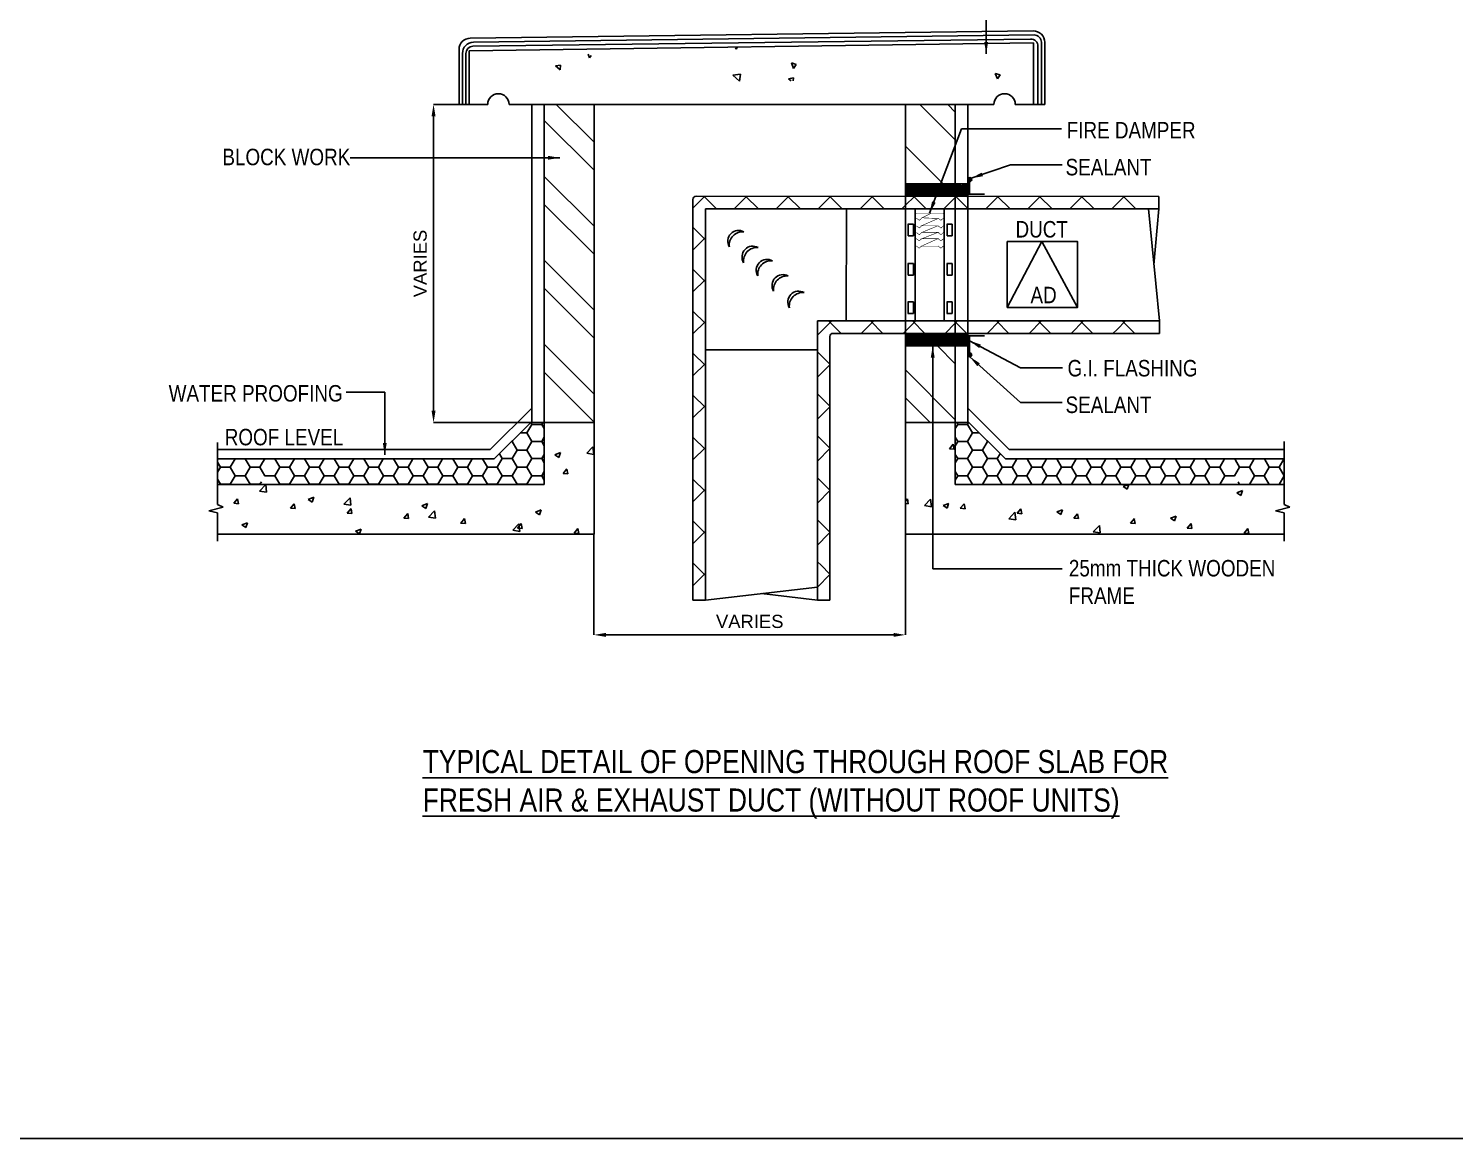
# Model space of a CAD drawing. Header units: millimetres. Extents: x -95178 to 274693, y -2232 to 263302.
# Drawn here: x 149997 to 171641, y -2232 to 14610 of the extents above; entities that cross this region are included whole.
import ezdxf
from ezdxf.enums import TextEntityAlignment as Align

# ---------------------------------------------------------------- set-up
doc = ezdxf.new("R2010")
doc.units = ezdxf.units.MM
for name, color, linetype in [('76-10767-XM-MECH-DETAIL$0$A070T-Det Title', 7, 'Continuous'), ('76-10767-XM-MECH-DETAIL$0$DETAILS', 1, 'Continuous'), ('76-10767-XM-MECH-DETAIL$0$FLOOR', 7, 'Continuous'), ('76-10767-XM-MECH-DETAIL$0$GRAPHIC1', 2, 'Continuous'), ('76-10767-XM-MECH-DETAIL$0$M-904BORDER', 251, 'Continuous'), ('76-10767-XM-MECH-DETAIL$0$STANDARD DETAILS$0$M-Lead', 7, 'Continuous'), ('76-10767-XM-MECH-DETAIL$0$T', 2, 'Continuous')]:
    doc.layers.add(name, color=color, linetype=linetype)
doc.styles.add('76-10767-XM-MECH-DETAIL$0$Arial', font='ARIALN.TTF')
doc.styles.add('76-10767-XM-MECH-DETAIL$0$STANDARD DETAILS$0$Standard', font='txt')
doc.dimstyles.new('76-10767-XM-MECH-DETAIL$0$STANDARD DETAILS$0$RWA MECH', dxfattribs={"dimtxt": 200, "dimasz": 75, "dimexe": 1, "dimexo": 1, "dimgap": 100, "dimtad": 1, "dimdec": 0, "dimzin": 0, "dimdsep": 46, "dimtxsty": '76-10767-XM-MECH-DETAIL$0$STANDARD DETAILS$0$Standard', "dimcen": 0.09, "dimadec": 0, "dimazin": 0, "dimtfac": 1, "dimtdec": 0, "dimtmove": 0, "dimatfit": 3, "dimfxl": 1, "dimtolj": 1, "dimtzin": 0, "dimarcsym": 0})

# ---------------------------------------------------------------- blocks, each defined once
blk = doc.blocks.new('*D344')
at = {"layer": '76-10767-XM-MECH-DETAIL$0$STANDARD DETAILS$0$M-Lead', "color": 0, "lineweight": -2, "transparency": 16777216}
for p, q in [((156826, 13458), (156144, 13458)), ((156145, 13278), (156145, 8810)), ((157823, 8630), (156144, 8630))]:
    blk.add_line(p, q, dxfattribs=at)
at = {"layer": '76-10767-XM-MECH-DETAIL$0$STANDARD DETAILS$0$M-Lead', "color": 0, "transparency": 16777216}
for points in [[(156115, 13278), (156175, 13278), (156145, 13458)], [(156115, 8810), (156175, 8810), (156145, 8630)]]:
    blk.add_solid(points, dxfattribs=at)
at = {"layer": 'Defpoints', "color": 0, "transparency": 16777216}
for p in [(156827, 13458, 0), (156145, 8630), (157824, 8630, 0)]:
    blk.add_point(p, dxfattribs=at)
at = {"layer": '76-10767-XM-MECH-DETAIL$0$STANDARD DETAILS$0$M-Lead', "color": 0, "transparency": 16777216, "insert": (155942, 11044), "char_height": 200, "attachment_point": 5, "rotation": 90, "style": '76-10767-XM-MECH-DETAIL$0$STANDARD DETAILS$0$Standard'}
blk.add_mtext('\\A1;{\\fArial|b0|i0|c0|p34;VARIES}', dxfattribs=at)
blk = doc.blocks.new('*D345')
at = {"layer": '76-10767-XM-MECH-DETAIL$0$STANDARD DETAILS$0$M-Lead', "color": 0, "lineweight": -2, "transparency": 16777216}
for p, q in [((158580, 6935), (158580, 5408)), ((163307, 6935), (163307, 5408)), ((158760, 5409), (163127, 5409))]:
    blk.add_line(p, q, dxfattribs=at)
at = {"layer": '76-10767-XM-MECH-DETAIL$0$STANDARD DETAILS$0$M-Lead', "color": 0, "transparency": 16777216}
for points in [[(158760, 5439), (158760, 5379), (158580, 5409)], [(163127, 5439), (163127, 5379), (163307, 5409)]]:
    blk.add_solid(points, dxfattribs=at)
at = {"layer": 'Defpoints', "color": 0, "transparency": 16777216}
for p in [(158580, 6936, 0), (163307, 6936, 0), (163307, 5409)]:
    blk.add_point(p, dxfattribs=at)
at = {"layer": '76-10767-XM-MECH-DETAIL$0$STANDARD DETAILS$0$M-Lead', "color": 0, "transparency": 16777216, "insert": (160944, 5612), "char_height": 200, "attachment_point": 5, "style": '76-10767-XM-MECH-DETAIL$0$STANDARD DETAILS$0$Standard'}
blk.add_mtext('\\A1;{\\fArial|b0|i0|c0|p34;VARIES}', dxfattribs=at)

msp = doc.modelspace()

# ---------------------------------------------------------------- hatches: boundary and pattern name
h = msp.add_hatch(color=256)
h.dxf.hatch_style = 1
h.paths.add_polyline_path([(164252.907, 12317.36, 1), (164312.907, 12317.36, 1)])
h = msp.add_hatch(color=256)
h.dxf.hatch_style = 1
h.paths.add_polyline_path([(164312.907, 9658.502, 1), (164252.907, 9658.502, 1)])

# ---------------------------------------------------------------- linework, layer by layer
at = {"color": 7}
for p, q in [((154259.392, 7692.652), (154259.939, 7693.6)), ((154259.947, 7693.595), (154410.027, 7693.595)), ((154410.563, 7692.647), (154410.018, 7693.59)), ((163307.374, 7438.627), (163337.112, 7474.066))]:
    msp.add_line(p, q, dxfattribs=at)
msp.add_lwpolyline([(122872.773, 54546.49), (193285.05, 54546.49), (193285.05, -2232.437), (122872.773, -2232.437)], close=True)
for points in [[(167155.428, 11874.121), (167153.96, 12063.196)], [(167161.779, 10172.426), (166997.519, 11874.127)], [(167155.428, 11874.121), (167079.649, 11023.277)], [(167161.779, 10172.426), (167161.779, 9983.347)], [(160271.987, 5936.947), (161972.794, 6135.487)], [(160082.014, 5936.947), (160271.094, 5936.947)], [(161972.594, 5937.057), (161122.39, 6036.217)], [(162161.864, 5936.866), (161972.788, 5937.057)]]:
    msp.add_lwpolyline(points)
for centre in [(164282.907, 12317.36, 0), (164282.907, 9658.502, 0)]:
    msp.add_circle(centre, 30)
at = {"layer": '76-10767-XM-MECH-DETAIL$0$DETAILS', "color": 7, "linetype": 'Continuous', "const_width": 25, "elevation": 0}
for points in [[(164510.969, 12097.755), (164280.623, 12097.755), (164280.623, 12285.948)], [(164510.969, 9949.009), (164280.623, 9949.009), (164280.623, 9689.471)]]:
    msp.add_lwpolyline(points, dxfattribs=at)
at = {"layer": '76-10767-XM-MECH-DETAIL$0$FLOOR', "color": 7}
for p, q in [((156702.443, 14463.869), (165246.958, 14574.526)), ((156750.793, 14402.152), (165259.798, 14512.34)), ((156531.482, 14290.686), (156531.449, 13457.81)), ((156687.302, 14272.811), (165253.343, 14391.378)), ((156743.198, 14339.71), (165207.856, 14449.314)), ((160737.757, 14297.351), (160730.47, 14316.335)), ((160737.629, 14297.212), (160752.665, 14319.503)), ((165253.343, 14391.378), (165253.307, 13457.468)), ((165318.523, 14340.067), (165318.488, 13457.466)), ((165370.465, 14403.092), (165370.428, 13457.464)), ((165422.405, 14401.33), (165422.369, 13457.462)), ((156583.42, 14232.604), (156583.39, 13457.808)), ((156635.36, 14230.471), (156635.33, 13457.806)), ((156687.302, 14272.811), (156687.27, 13457.804)), ((158513.064, 14164.942), (158491.451, 14221.244)), ((158512.941, 14164.809), (158537.279, 14200.891)), ((161648.545, 14064.753), (161575.991, 14089.097)), ((161608.403, 14005.219), (161576.133, 14089.286)), ((158065.914, 13984.007), (157996.933, 14041.889)), ((158072.205, 14055.291), (157996.946, 14041.409)), ((158065.866, 13983.875), (158072.145, 14055.639)), ((160803.054, 13915.904), (160689.029, 13902.639)), ((160786.597, 13809.133), (160689.133, 13902.649)), ((160786.504, 13809.061), (160803.066, 13915.842)), ((161609.309, 13860.454), (161534.049, 13846.572)), ((161605.378, 13816.599), (161609.248, 13860.829)), ((161608.273, 14005.078), (161648.556, 14064.8)), ((164743.876, 13905.019), (164671.322, 13929.363)), ((164703.743, 13845.497), (164671.473, 13929.564)), ((164703.605, 13845.347), (164743.888, 13905.069)), ((161573.119, 13814.296), (161534.04, 13847.088)), ((156687.27, 13457.804), (156966.33, 13457.793)), ((157290.835, 13457.78), (164649.588, 13457.492)), ((157635.293, 13457.767), (157635.105, 8647.688)), ((157824.371, 13457.759), (157824.145, 7692.513)), ((158580.657, 12883.409), (158006.314, 13457.752)), ((158580.68, 13457.73), (158580.424, 6936.174)), ((163307.61, 13457.545), (163307.555, 12063.343)), ((164063.898, 12918.544), (163524.906, 13457.536)), ((164063.914, 13343.018), (163949.413, 13457.519)), ((164063.919, 13457.515), (164063.864, 12063.314)), ((164252.996, 13457.508), (164252.942, 12063.306)), ((164974.093, 13457.479), (165253.307, 13457.468)), ((165253.307, 13457.468), (165422.369, 13457.462)), ((158580.64, 12458.935), (157824.361, 13215.214)), ((163881.063, 12252.398), (163307.585, 12825.876)), ((158580.607, 11609.987), (157824.328, 12366.267)), ((158580.591, 11185.513), (157824.311, 11941.793)), ((160082.252, 12016.2), (160082.014, 5936.947)), ((160082.247, 11885.769), (160259.941, 12063.463)), ((167153.96, 12063.196), (160129.523, 12063.468)), ((160438.668, 11874.379), (160249.584, 12063.463)), ((160707.582, 11874.368), (160896.652, 12063.438)), ((161075.429, 11874.354), (160886.344, 12063.438)), ((161344.293, 11874.343), (161533.363, 12063.413)), ((161712.189, 11874.329), (161523.105, 12063.413)), ((161981.004, 11874.318), (162170.074, 12063.388)), ((162348.95, 11874.304), (162159.865, 12063.388)), ((162617.715, 11874.293), (162806.784, 12063.363)), ((162985.711, 11874.279), (162796.626, 12063.363)), ((163307.555, 12063.343), (163307.474, 9983.494)), ((163307.55, 11927.393), (163443.495, 12063.338)), ((163622.471, 11874.254), (163433.387, 12063.338)), ((163891.136, 11874.243), (164063.864, 12046.971)), ((164063.864, 12063.314), (164063.783, 9983.464)), ((164252.934, 11880.526), (164070.147, 12063.314)), ((164252.942, 12063.306), (164252.86, 9983.457)), ((164527.847, 11874.218), (164716.917, 12063.288)), ((164895.993, 11874.204), (164706.908, 12063.289)), ((165164.558, 11874.193), (165353.627, 12063.263)), ((165532.753, 11874.179), (165343.669, 12063.264)), ((165801.268, 11874.169), (165990.338, 12063.238)), ((166169.514, 11874.154), (165980.429, 12063.239)), ((166437.979, 11874.144), (166627.049, 12063.213)), ((166806.274, 11874.129), (166617.19, 12063.214)), ((160271.324, 11874.385), (160271.094, 5936.947)), ((167155.428, 11874.121), (160271.324, 11874.385)), ((162410.268, 11874.301), (162410.201, 10172.606)), ((160271.306, 11405.005), (160082.236, 11594.075)), ((160082.222, 11249.008), (160271.307, 11438.093)), ((158580.557, 10336.566), (157824.278, 11092.845)), ((160271.281, 10768.295), (160082.211, 10957.364)), ((158580.541, 9912.092), (157824.261, 10668.371)), ((160082.197, 10612.247), (160271.282, 10801.332)), ((160271.256, 10131.584), (160082.186, 10320.654)), ((160082.172, 9975.487), (160271.257, 10164.571)), ((161972.952, 10172.623), (161972.788, 5937.057)), ((161972.944, 9956.051), (162189.508, 10172.615)), ((167161.779, 10172.426), (161972.952, 10172.623)), ((162329.514, 9983.532), (162140.43, 10172.617)), ((167161.779, 9983.347), (162209.291, 9983.537)), ((162637.149, 9983.52), (162826.218, 10172.59)), ((162966.275, 9983.507), (162777.19, 10172.592)), ((163273.859, 9983.495), (163307.475, 10017.111)), ((163307.474, 9983.494), (163307.355, 6935.989)), ((163307.475, 10017.111), (163462.929, 10172.565)), ((163603.036, 9983.482), (163413.951, 10172.567)), ((163910.57, 9983.47), (164063.789, 10136.689)), ((164063.783, 9983.464), (164063.693, 7692.269)), ((164239.796, 9983.457), (164063.79, 10159.464)), ((164252.86, 9983.457), (164252.808, 8647.428)), ((164547.281, 9983.445), (164736.351, 10172.515)), ((164876.557, 9983.433), (164687.472, 10172.517)), ((165183.992, 9983.421), (165373.062, 10172.49)), ((165513.318, 9983.408), (165324.233, 10172.492)), ((165820.702, 9983.396), (166009.772, 10172.465)), ((166150.078, 9983.383), (165960.994, 10172.467)), ((166518.764, 10044.721), (166646.483, 10172.44)), ((166786.839, 9983.358), (166597.754, 10172.442)), ((158580.507, 9063.144), (157824.228, 9819.424)), ((162162.02, 9936.27), (162161.864, 5936.866)), ((164063.765, 9522.753), (163792.12, 9794.398)), ((160082.147, 9338.726), (160271.232, 9527.811)), ((160271.231, 9494.873), (160082.161, 9683.943)), ((161972.935, 9735.375), (160271.24, 9735.442)), ((162162.004, 9514.307), (161972.934, 9703.377)), ((158580.491, 8638.67), (157824.212, 9394.95)), ((161972.919, 9319.291), (162162.004, 9508.375)), ((164063.732, 8673.806), (163307.452, 9430.085)), ((160082.123, 8701.966), (160271.207, 8891.05)), ((160271.206, 8858.162), (160082.136, 9047.232)), ((162161.979, 8877.596), (161972.909, 9066.666)), ((163683.675, 8629.372), (163307.436, 9005.611)), ((157635.113, 8847.856), (157004.938, 8220.112)), ((161972.894, 8682.53), (162161.979, 8871.615)), ((164252.816, 8847.596), (164882.941, 8219.803)), ((157635.105, 8647.688), (157063.514, 8078.302)), ((157460.176, 8473.433), (157561.708, 8473.433)), ((157636.738, 8343.456), (157561.698, 8473.429)), ((157561.699, 8473.439), (157636.739, 8603.413)), ((157616.957, 8629.609), (158580.491, 8629.572)), ((157636.738, 8603.402), (157621.607, 8629.609)), ((157636.748, 8603.406), (157786.828, 8603.406)), ((157824.178, 8538.693), (157786.818, 8603.402)), ((157786.819, 8603.413), (157801.94, 8629.602)), ((163307.421, 8629.387), (164270.955, 8629.349)), ((164063.726, 8538.448), (164101.091, 8603.155)), ((164101.09, 8603.165), (164085.972, 8629.356)), ((164251.161, 8603.147), (164101.081, 8603.159)), ((164251.151, 8343.197), (164326.201, 8473.164)), ((164326.2, 8473.175), (164251.17, 8603.154)), ((164251.171, 8603.143), (164266.304, 8629.349)), ((164252.808, 8647.428), (164824.354, 8077.998)), ((164427.724, 8473.16), (164326.191, 8473.168)), ((152865.067, 8328.313), (152865.034, 7385.434)), ((157329.699, 8343.46), (157336.588, 8343.46)), ((157411.618, 8213.483), (157336.578, 8343.456)), ((157336.579, 8343.466), (157345.884, 8359.582)), ((157561.699, 8213.493), (157636.739, 8343.466)), ((157636.748, 8343.46), (157786.828, 8343.46)), ((157824.168, 8278.764), (157786.818, 8343.456)), ((157786.819, 8343.466), (157824.173, 8408.165)), ((158469.811, 8165.162), (158563.327, 8262.626)), ((158576.6, 8148.597), (158563.335, 8262.622)), ((160082.098, 8065.205), (160271.182, 8254.29)), ((160271.181, 8221.452), (160082.111, 8410.521)), ((161972.869, 8045.769), (162161.954, 8234.854)), ((162161.954, 8240.886), (161972.884, 8429.956)), ((163973.66, 8232.863), (164045.424, 8226.584)), ((163973.811, 8232.855), (164031.693, 8301.836)), ((164045.389, 8226.24), (164031.507, 8301.499)), ((164063.716, 8278.52), (164101.071, 8343.208)), ((164101.07, 8343.219), (164063.721, 8407.92)), ((164251.141, 8343.201), (164101.061, 8343.213)), ((164326.18, 8213.228), (164251.15, 8343.207)), ((164476.261, 8213.206), (164551.311, 8343.173)), ((164551.31, 8343.184), (164542.006, 8359.3)), ((164558.19, 8343.177), (164551.301, 8343.178)), ((169054.505, 8345.181), (169054.472, 7385.434)), ((152865.052, 8078.466), (157063.514, 8078.302)), ((152865.058, 8220.274), (157004.938, 8220.112)), ((152909.218, 7953.537), (152865.06, 8030.021)), ((153059.299, 7953.547), (153131.415, 8078.456)), ((153359.458, 7953.537), (153287.339, 8078.45)), ((153509.539, 7953.547), (153550.275, 8024.104)), ((153550.275, 8024.104), (153581.645, 8078.438)), ((153809.698, 7953.537), (153737.59, 8078.432)), ((153959.779, 7953.547), (154031.875, 8078.42)), ((154259.938, 7953.537), (154187.84, 8078.414)), ((154410.019, 7953.547), (154482.105, 8078.403)), ((154710.178, 7953.537), (154638.09, 8078.397)), ((154860.259, 7953.547), (154932.335, 8078.385)), ((155160.418, 7953.537), (155088.34, 8078.379)), ((155310.499, 7953.547), (155382.564, 8078.368)), ((155610.658, 7953.537), (155538.59, 8078.361)), ((155760.739, 7953.547), (155832.794, 8078.35)), ((156060.898, 7953.537), (155988.841, 8078.344)), ((156210.979, 7953.547), (156283.024, 8078.332)), ((156511.138, 7953.536), (156439.091, 8078.326)), ((156661.219, 7953.547), (156733.254, 8078.315)), ((156961.378, 7953.536), (156889.341, 8078.309)), ((157111.459, 7953.547), (157186.499, 8083.52)), ((157186.498, 8083.51), (157143.502, 8157.981)), ((157186.508, 8083.514), (157336.588, 8083.514)), ((157411.618, 7953.536), (157336.578, 8083.51)), ((157336.579, 8083.52), (157411.619, 8213.493)), ((157411.628, 8213.487), (157561.708, 8213.487)), ((157636.738, 8083.509), (157561.698, 8213.483)), ((157561.699, 7953.547), (157636.739, 8083.52)), ((157636.748, 8083.514), (157786.828, 8083.514)), ((157824.158, 8018.836), (157786.818, 8083.509)), ((157786.819, 8083.52), (157824.163, 8148.201)), ((157986.339, 8142.565), (158046.062, 8102.282)), ((157986.401, 8142.55), (158070.468, 8174.82)), ((158046.06, 8102.304), (158070.404, 8174.857)), ((158469.827, 8165.073), (158576.608, 8148.512)), ((164063.706, 8018.591), (164101.05, 8083.262)), ((164101.049, 8083.273), (164063.711, 8147.956)), ((164251.121, 8083.255), (164101.041, 8083.267)), ((164326.159, 7953.282), (164251.129, 8083.261)), ((164251.131, 8083.25), (164326.181, 8213.218)), ((164476.251, 8213.21), (164326.171, 8213.222)), ((164476.24, 7953.26), (164551.291, 8083.227)), ((164551.289, 8083.238), (164476.26, 8213.217)), ((164701.361, 8083.22), (164551.281, 8083.231)), ((164776.399, 7953.247), (164701.369, 8083.226)), ((164701.371, 8083.215), (164744.373, 8157.684)), ((169048.119, 8077.832), (164824.354, 8077.998)), ((169048.125, 8219.64), (164882.941, 8219.803)), ((164926.48, 7953.225), (164998.527, 8077.991)), ((165226.639, 7953.211), (165154.614, 8077.985)), ((165376.72, 7953.189), (165448.778, 8077.973)), ((165676.879, 7953.176), (165604.844, 8077.967)), ((165826.96, 7953.154), (165899.028, 8077.956)), ((166127.119, 7953.141), (166055.074, 8077.95)), ((166277.201, 7953.119), (166349.278, 8077.938)), ((166577.359, 7953.106), (166505.304, 8077.932)), ((166727.441, 7953.084), (166799.528, 8077.92)), ((167027.599, 7953.07), (166955.534, 8077.914)), ((167177.681, 7953.048), (167249.778, 8077.903)), ((167477.84, 7953.035), (167405.764, 8077.897)), ((167627.921, 7953.013), (167700.029, 8077.885)), ((167928.08, 7953), (167855.993, 8077.879)), ((168078.161, 7952.978), (168150.279, 8077.868)), ((168337.589, 8023.525), (168306.223, 8077.861)), ((168378.32, 7952.964), (168337.589, 8023.525)), ((168528.401, 7952.943), (168600.529, 8077.85)), ((168828.56, 7952.929), (168756.453, 8077.844)), ((168978.641, 7952.908), (169054.499, 8084.275)), ((152865.054, 7877.05), (152909.219, 7953.547)), ((152909.227, 7953.541), (153059.307, 7953.541)), ((153134.338, 7823.564), (153059.298, 7953.537)), ((153059.299, 7693.6), (153134.339, 7823.573)), ((153134.347, 7823.568), (153284.427, 7823.568)), ((153359.458, 7693.591), (153284.418, 7823.564)), ((153284.419, 7823.573), (153359.459, 7953.547)), ((153359.467, 7953.541), (153509.547, 7953.541)), ((153550.27, 7882.987), (153509.538, 7953.537)), ((153584.578, 7823.564), (153550.27, 7882.987)), ((153581.012, 7817.396), (153584.579, 7823.573)), ((153584.587, 7823.568), (153734.667, 7823.568)), ((153809.698, 7693.591), (153734.658, 7823.564)), ((153734.659, 7823.573), (153809.699, 7953.547)), ((153809.707, 7953.541), (153959.787, 7953.541)), ((154034.818, 7823.564), (153959.778, 7953.537)), ((153959.779, 7693.6), (154034.819, 7823.573)), ((154034.827, 7823.568), (154184.907, 7823.568)), ((154259.938, 7693.59), (154184.898, 7823.564)), ((154184.899, 7823.574), (154259.939, 7953.547)), ((154259.947, 7953.541), (154410.027, 7953.541)), ((154485.058, 7823.564), (154410.018, 7953.537)), ((154410.019, 7693.6), (154485.059, 7823.574)), ((154485.067, 7823.568), (154635.147, 7823.568)), ((154710.178, 7693.59), (154635.138, 7823.564)), ((154635.139, 7823.574), (154710.179, 7953.547)), ((154710.187, 7953.541), (154860.267, 7953.541)), ((154935.298, 7823.564), (154860.258, 7953.537)), ((154860.259, 7693.6), (154935.299, 7823.574)), ((154935.307, 7823.568), (155085.387, 7823.568)), ((155160.418, 7693.59), (155085.378, 7823.564)), ((155085.379, 7823.574), (155160.419, 7953.547)), ((155160.427, 7953.541), (155310.507, 7953.541)), ((155385.538, 7823.563), (155310.498, 7953.537)), ((155310.499, 7693.601), (155385.539, 7823.574)), ((155385.547, 7823.568), (155535.627, 7823.568)), ((155610.658, 7693.59), (155535.618, 7823.563)), ((155535.619, 7823.574), (155610.659, 7953.547)), ((155610.667, 7953.541), (155760.747, 7953.541)), ((155835.778, 7823.563), (155760.738, 7953.537)), ((155760.739, 7693.601), (155835.779, 7823.574)), ((155835.787, 7823.568), (155985.868, 7823.568)), ((156060.898, 7693.59), (155985.858, 7823.563)), ((155985.859, 7823.574), (156060.899, 7953.547)), ((156060.908, 7953.541), (156210.988, 7953.541)), ((156286.018, 7823.563), (156210.978, 7953.537)), ((156210.979, 7693.601), (156286.019, 7823.574)), ((156286.028, 7823.568), (156436.108, 7823.568)), ((156511.138, 7693.59), (156436.098, 7823.563)), ((156436.099, 7823.574), (156511.139, 7953.547)), ((156511.148, 7953.541), (156661.228, 7953.541)), ((156736.258, 7823.563), (156661.218, 7953.536)), ((156661.219, 7693.601), (156736.259, 7823.574)), ((156736.268, 7823.568), (156886.348, 7823.568)), ((156961.378, 7693.59), (156886.338, 7823.563)), ((156886.339, 7823.574), (156961.379, 7953.547)), ((156961.388, 7953.541), (157111.468, 7953.541)), ((157186.498, 7823.563), (157111.458, 7953.536)), ((157111.459, 7693.601), (157186.499, 7823.574)), ((157186.508, 7823.568), (157336.588, 7823.568)), ((157411.618, 7693.59), (157336.578, 7823.563)), ((157336.579, 7823.574), (157411.619, 7953.547)), ((157411.628, 7953.541), (157561.708, 7953.541)), ((157636.738, 7823.563), (157561.698, 7953.536)), ((157561.699, 7693.601), (157636.739, 7823.574)), ((157636.748, 7823.568), (157786.828, 7823.568)), ((157824.148, 7758.907), (157786.818, 7823.563)), ((157786.819, 7823.574), (157824.153, 7888.237)), ((158112.05, 7857.15), (158183.814, 7850.872)), ((158112.184, 7857.143), (158170.066, 7926.124)), ((158183.78, 7850.567), (158169.898, 7925.826)), ((162161.929, 7604.175), (161972.859, 7793.245)), ((164063.696, 7758.663), (164101.03, 7823.316)), ((164101.029, 7823.327), (164063.701, 7887.993)), ((164251.1, 7823.309), (164101.02, 7823.32)), ((164326.139, 7693.336), (164251.109, 7823.315)), ((164251.11, 7823.304), (164326.16, 7953.271)), ((164476.231, 7953.264), (164326.151, 7953.276)), ((164476.22, 7693.314), (164551.27, 7823.281)), ((164551.269, 7823.291), (164476.239, 7953.27)), ((164701.341, 7823.273), (164551.26, 7823.285)), ((164776.379, 7693.301), (164701.349, 7823.28)), ((164701.35, 7823.269), (164776.4, 7953.236)), ((164926.471, 7953.229), (164776.391, 7953.241)), ((164926.46, 7693.278), (165001.51, 7823.246)), ((165001.509, 7823.256), (164926.479, 7953.235)), ((165151.581, 7823.238), (165001.501, 7823.25)), ((165226.619, 7693.265), (165151.589, 7823.244)), ((165151.59, 7823.234), (165226.64, 7953.201)), ((165376.711, 7953.194), (165226.631, 7953.205)), ((165376.7, 7693.243), (165451.75, 7823.21)), ((165451.749, 7823.221), (165376.719, 7953.2)), ((165601.821, 7823.203), (165451.741, 7823.215)), ((165676.859, 7693.23), (165601.829, 7823.209)), ((165601.83, 7823.199), (165676.88, 7953.166)), ((165826.951, 7953.158), (165676.871, 7953.17)), ((165826.94, 7693.208), (165901.99, 7823.175)), ((165901.989, 7823.185), (165826.959, 7953.164)), ((166052.061, 7823.168), (165901.981, 7823.179)), ((166127.099, 7693.195), (166052.069, 7823.174)), ((166052.07, 7823.163), (166127.121, 7953.131)), ((166277.191, 7953.123), (166127.111, 7953.135)), ((166277.18, 7693.173), (166352.23, 7823.14)), ((166352.229, 7823.15), (166277.199, 7953.129)), ((166502.301, 7823.132), (166352.221, 7823.144)), ((166577.339, 7693.159), (166502.309, 7823.138)), ((166502.31, 7823.128), (166577.361, 7953.095)), ((166727.431, 7953.088), (166577.351, 7953.1)), ((166727.42, 7693.137), (166802.47, 7823.105)), ((166802.469, 7823.115), (166727.439, 7953.094)), ((166952.541, 7823.097), (166802.461, 7823.109)), ((167027.579, 7693.124), (166952.549, 7823.103)), ((166952.55, 7823.093), (167027.601, 7953.06)), ((167177.671, 7953.053), (167027.591, 7953.064)), ((167177.66, 7693.102), (167252.71, 7823.069)), ((167252.709, 7823.079), (167177.68, 7953.058)), ((167402.781, 7823.062), (167252.701, 7823.074)), ((167477.819, 7693.089), (167402.789, 7823.068)), ((167402.79, 7823.058), (167477.841, 7953.025)), ((167627.912, 7953.017), (167477.831, 7953.029)), ((167627.9, 7693.067), (167702.95, 7823.034)), ((167702.949, 7823.044), (167627.92, 7953.023)), ((167853.021, 7823.027), (167702.941, 7823.038)), ((167928.059, 7693.053), (167853.029, 7823.032)), ((167853.03, 7823.023), (167928.081, 7952.99)), ((168078.152, 7952.982), (167928.072, 7952.994)), ((168078.14, 7693.032), (168153.191, 7822.999)), ((168153.189, 7823.009), (168078.16, 7952.988)), ((168303.262, 7822.991), (168153.181, 7823.003)), ((168306.836, 7816.819), (168303.269, 7822.997)), ((168303.271, 7822.987), (168337.583, 7882.408)), ((168337.583, 7882.408), (168378.321, 7952.955)), ((168528.392, 7952.947), (168378.312, 7952.958)), ((168528.38, 7692.997), (168603.431, 7822.964)), ((168603.429, 7822.974), (168528.4, 7952.953)), ((168753.502, 7822.956), (168603.422, 7822.968)), ((168828.539, 7692.983), (168753.51, 7822.962)), ((168753.511, 7822.952), (168828.561, 7952.919)), ((168978.632, 7952.911), (168828.552, 7952.923)), ((168978.62, 7692.961), (169054.489, 7824.346)), ((169054.489, 7821.518), (168978.64, 7952.917)), ((152865.046, 7692.707), (157824.145, 7692.513)), ((152909.218, 7693.591), (152865.049, 7770.093)), ((152908.702, 7692.705), (152909.219, 7693.6)), ((152909.227, 7693.595), (153059.307, 7693.595)), ((153059.812, 7692.699), (153059.298, 7693.591)), ((153358.932, 7692.688), (153359.459, 7693.6)), ((153359.467, 7693.595), (153509.547, 7693.595)), ((153503.502, 7591.79), (153597.018, 7689.254)), ((153503.516, 7591.712), (153610.297, 7575.15)), ((153510.063, 7692.682), (153509.538, 7693.591)), ((153509.539, 7693.6), (153531.456, 7731.562)), ((153610.291, 7575.226), (153597.026, 7689.251)), ((153809.162, 7692.67), (153809.699, 7693.6)), ((153809.707, 7693.595), (153959.787, 7693.595)), ((153960.313, 7692.664), (153959.778, 7693.591)), ((154709.622, 7692.635), (154710.179, 7693.6)), ((154710.187, 7693.595), (154860.267, 7693.595)), ((154860.813, 7692.629), (154860.258, 7693.59)), ((155159.851, 7692.617), (155160.419, 7693.6)), ((155160.427, 7693.595), (155310.507, 7693.595)), ((155311.063, 7692.611), (155310.498, 7693.59)), ((155610.081, 7692.6), (155610.659, 7693.601)), ((155610.667, 7693.595), (155760.747, 7693.595)), ((155761.314, 7692.594), (155760.738, 7693.59)), ((156060.311, 7692.582), (156060.899, 7693.601)), ((156060.908, 7693.595), (156210.988, 7693.595)), ((156211.564, 7692.576), (156210.978, 7693.59)), ((156510.541, 7692.564), (156511.139, 7693.601)), ((156511.148, 7693.595), (156661.228, 7693.595)), ((156661.814, 7692.558), (156661.218, 7693.59)), ((156960.771, 7692.547), (156961.379, 7693.601)), ((156961.388, 7693.595), (157111.468, 7693.595)), ((157112.064, 7692.541), (157111.458, 7693.59)), ((157411.001, 7692.529), (157411.619, 7693.601)), ((157411.628, 7693.595), (157561.708, 7693.595)), ((157562.314, 7692.523), (157561.698, 7693.59)), ((160082.073, 7428.444), (160271.157, 7617.529)), ((160271.156, 7584.741), (160082.086, 7773.811)), ((161972.844, 7409.009), (162161.929, 7598.093)), ((164063.693, 7692.269), (169048.104, 7692.073)), ((164325.524, 7692.258), (164326.14, 7693.325)), ((164476.21, 7693.318), (164326.13, 7693.33)), ((164476.838, 7692.252), (164476.219, 7693.324)), ((164775.774, 7692.241), (164776.38, 7693.29)), ((164926.45, 7693.283), (164776.37, 7693.294)), ((164927.067, 7692.235), (164926.459, 7693.289)), ((165226.024, 7692.223), (165226.62, 7693.255)), ((165376.691, 7693.247), (165226.61, 7693.259)), ((165377.297, 7692.217), (165376.699, 7693.253)), ((165676.274, 7692.205), (165676.86, 7693.22)), ((165826.931, 7693.212), (165676.851, 7693.224)), ((165827.527, 7692.199), (165826.939, 7693.218)), ((166126.525, 7692.188), (166127.1, 7693.184)), ((166277.171, 7693.177), (166127.091, 7693.189)), ((166277.757, 7692.182), (166277.179, 7693.183)), ((166576.775, 7692.17), (166577.34, 7693.149)), ((166727.411, 7693.142), (166577.331, 7693.153)), ((166613.716, 7661.779), (166673.438, 7621.496)), ((166613.79, 7661.759), (166693.002, 7692.166)), ((166673.435, 7621.522), (166697.139, 7692.165)), ((166727.987, 7692.164), (166727.419, 7693.148)), ((167027.025, 7692.152), (167027.58, 7693.114)), ((167177.651, 7693.106), (167027.571, 7693.118)), ((167178.217, 7692.147), (167177.659, 7693.112)), ((167477.275, 7692.135), (167477.82, 7693.079)), ((167627.891, 7693.071), (167477.811, 7693.083)), ((167628.446, 7692.129), (167627.899, 7693.077)), ((167927.525, 7692.117), (167928.06, 7693.044)), ((168078.131, 7693.036), (167928.051, 7693.048)), ((168078.676, 7692.111), (168078.139, 7693.042)), ((168339.268, 7565.601), (168423.335, 7597.872)), ((168378.299, 7693.018), (168356.385, 7730.981)), ((168377.776, 7692.1), (168378.3, 7693.008)), ((168528.371, 7693.001), (168378.291, 7693.012)), ((168398.91, 7525.365), (168423.255, 7597.919)), ((168528.906, 7692.094), (168528.379, 7693.006)), ((168828.026, 7692.082), (168828.54, 7692.973)), ((168978.612, 7692.965), (168828.531, 7692.977)), ((168979.136, 7692.076), (168978.619, 7692.971)), ((152865.034, 7385.434), (152953.286, 7348.452)), ((153111.611, 7406.095), (153183.375, 7399.817)), ((153111.732, 7406.089), (153169.614, 7475.069)), ((153183.341, 7399.546), (153169.459, 7474.805)), ((153972.906, 7330.746), (154030.788, 7399.726)), ((154044.512, 7324.197), (154030.63, 7399.456)), ((154243.255, 7464.236), (154302.977, 7423.953)), ((154243.313, 7464.22), (154327.38, 7496.49)), ((154302.975, 7423.973), (154327.319, 7496.527)), ((154784.874, 7393.059), (154878.39, 7490.523)), ((154784.888, 7392.978), (154891.669, 7376.417)), ((154891.663, 7376.495), (154878.398, 7490.52)), ((155968.73, 7368.079), (156028.453, 7327.795)), ((155968.791, 7368.062), (156052.858, 7400.332)), ((156028.45, 7327.817), (156052.794, 7400.37)), ((163307.373, 7402.618), (163350.843, 7398.815)), ((163350.802, 7398.475), (163336.92, 7473.735)), ((163595.298, 7370.238), (163688.814, 7467.702)), ((163595.315, 7370.14), (163702.096, 7353.579)), ((163702.088, 7353.673), (163688.823, 7467.698)), ((163879.436, 7370.693), (163939.158, 7330.41)), ((163879.508, 7370.673), (163963.575, 7402.944)), ((163939.155, 7330.435), (163963.5, 7402.988)), ((164140.404, 7329.743), (164198.286, 7398.723)), ((164211.972, 7323.127), (164198.09, 7398.386)), ((168339.191, 7565.622), (168398.913, 7525.338)), ((169054.472, 7385.434), (169142.723, 7348.452)), ((152953.286, 7348.452), (152735.35, 7290.927)), ((152735.35, 7290.927), (152866.934, 7262.164)), ((152866.934, 7262.164), (152866.917, 6830.727)), ((153972.783, 7330.753), (154044.547, 7324.474)), ((154833.954, 7255.41), (154905.718, 7249.131)), ((154834.081, 7255.403), (154891.962, 7324.383)), ((154905.682, 7248.848), (154891.8, 7324.108)), ((155695.126, 7180.067), (155766.89, 7173.789)), ((155695.255, 7180.06), (155753.137, 7249.041)), ((155766.852, 7173.5), (155752.97, 7248.759)), ((156066.246, 7194.328), (156159.762, 7291.791)), ((156066.26, 7194.245), (156173.041, 7177.684)), ((156173.035, 7177.764), (156159.77, 7291.789)), ((156556.429, 7104.717), (156614.311, 7173.698)), ((156628.023, 7098.151), (156614.141, 7173.41)), ((157694.205, 7271.922), (157753.928, 7231.638)), ((157694.269, 7271.904), (157778.336, 7304.174)), ((157753.925, 7231.66), (157778.269, 7304.214)), ((162161.904, 6967.464), (161972.834, 7156.534)), ((164140.25, 7329.751), (164212.015, 7323.473)), ((164876.669, 7171.507), (164970.186, 7268.97)), ((164876.687, 7171.407), (164983.468, 7154.846)), ((164983.46, 7154.943), (164970.195, 7268.967)), ((165001.422, 7254.408), (165073.186, 7248.13)), ((165001.578, 7254.4), (165059.46, 7323.381)), ((165073.143, 7247.778), (165059.261, 7323.037)), ((165604.911, 7274.536), (165664.633, 7234.252)), ((165604.986, 7274.515), (165689.053, 7306.786)), ((165664.63, 7234.278), (165688.975, 7306.832)), ((165862.593, 7179.066), (165934.358, 7172.787)), ((165862.753, 7179.057), (165920.635, 7248.038)), ((165934.313, 7172.429), (165920.431, 7247.689)), ((166723.927, 7103.714), (166781.809, 7172.695)), ((166795.483, 7097.081), (166781.601, 7172.34)), ((167330.386, 7178.379), (167390.109, 7138.095)), ((167330.463, 7178.357), (167414.531, 7210.628)), ((167390.105, 7138.122), (167414.45, 7210.675)), ((169142.723, 7348.452), (168924.788, 7290.927)), ((168924.788, 7290.927), (169056.372, 7262.164)), ((169056.372, 7262.164), (169056.355, 6830.727)), ((152865.017, 6936.398), (158580.424, 6936.174)), ((153234.45, 7076.993), (153294.173, 7036.709)), ((153234.508, 7076.976), (153318.576, 7109.246)), ((153294.17, 7036.729), (153318.514, 7109.283)), ((154959.925, 6980.836), (155019.648, 6940.552)), ((154959.986, 6980.818), (155044.053, 7013.088)), ((155019.645, 6940.573), (155043.989, 7013.127)), ((156556.297, 7104.724), (156628.061, 7098.446)), ((157347.618, 6995.596), (157441.134, 7093.06)), ((157347.632, 6995.512), (157454.413, 6978.951)), ((157417.469, 7029.382), (157489.233, 7023.103)), ((157417.603, 7029.374), (157475.485, 7098.355)), ((157454.407, 6979.034), (157441.142, 7093.058)), ((157489.193, 7022.802), (157475.311, 7098.062)), ((158278.64, 6954.039), (158350.404, 6947.76)), ((158278.778, 6954.031), (158336.659, 7023.012)), ((158350.363, 6947.454), (158336.481, 7022.713)), ((160082.048, 6791.684), (160226.474, 6936.11)), ((160271.131, 6948.03), (160082.061, 7137.1)), ((161972.819, 6772.248), (162136.606, 6936.035)), ((162136.606, 6936.035), (162161.904, 6961.333)), ((163307.355, 6935.989), (169048.074, 6935.764)), ((166158.041, 6972.775), (166251.557, 7070.239)), ((166158.059, 6972.673), (166264.84, 6956.112)), ((166264.832, 6956.212), (166251.567, 7070.236)), ((166723.765, 7103.723), (166795.529, 7097.444)), ((167584.936, 7028.38), (167656.701, 7022.102)), ((167585.101, 7028.371), (167642.983, 7097.352)), ((167656.654, 7021.732), (167642.772, 7096.991)), ((168446.108, 6953.037), (168517.872, 6946.759)), ((168446.276, 6953.028), (168504.157, 7022.009)), ((168517.824, 6946.383), (168503.942, 7021.643)), ((160271.106, 6311.319), (160082.036, 6500.389)), ((160082.023, 6154.923), (160271.107, 6344.008)), ((161972.794, 6135.487), (162161.879, 6324.572)), ((162161.879, 6330.753), (162026.149, 6466.484))]:
    msp.add_line(p, q, dxfattribs=at)
for points in [[(160856.881, 11525.51, 0.481494802), (160635.08, 11295.855, 0.481494802)], [(161072.684, 11285.906, 0.481494802), (160850.883, 11056.251, 0.481494802)], [(161288.328, 11084.934, 0.481494802), (161066.526, 10855.279, 0.481494802)], [(161528.268, 10854.62, 0.481494802), (161306.466, 10624.964, 0.481494802)], [(161768.048, 10603.036, 0.481494802), (161546.247, 10373.381, 0.481494802)]]:
    msp.add_lwpolyline(points, format="xyb", dxfattribs=at)
for centre, radius, start, end in [((165249.201, 14401.336), 173.204, 359.9977564, 90.7419751), ((165261.213, 14403.096), 109.252, 359.9977564, 90.7419146), ((156704.686, 14290.679), 173.204, 90.7419751, 179.9977564), ((156752.989, 14232.597), 169.569, 90.7419146, 179.9977564), ((156744.613, 14230.466), 109.252, 90.7418524, 179.9977564), ((165209.27, 14340.071), 109.252, 359.9977564, 90.7418524), ((157128.583, 13457.787), 162.253, 359.9977564, 179.9977564), ((164811.84, 13457.486), 162.253, 359.9977564, 179.9977564), ((160129.522, 12016.199), 47.269, 89.9977564, 179.9977564), ((160775.43, 11382.24), 164.805, 60.3810245, 211.6123236), ((160991.232, 11142.636), 164.805, 60.3810245, 211.6123236), ((161206.876, 10941.664), 164.805, 60.3810245, 211.6123236), ((161446.816, 10711.35), 164.805, 60.3810245, 211.6123236), ((161686.597, 10459.766), 164.805, 60.3810245, 211.6123236), ((162209.29, 9936.268), 47.269, 89.9977564, 179.9977564)]:
    msp.add_arc(centre, radius, start, end, dxfattribs=at)
at = {"layer": '76-10767-XM-MECH-DETAIL$0$GRAPHIC1', "color": 7}
for p, q in [((163456.971, 10172.571), (163457.038, 11874.26)), ((163895.706, 11874.243), (163895.639, 10172.571)), ((163430.014, 11638.646), (163345.875, 11638.646)), ((163350.776, 11638.646), (163350.776, 11463.521)), ((163430.014, 11463.521), (163430.014, 11638.646)), ((164018.172, 11638.646), (163934.033, 11638.646)), ((163938.934, 11638.646), (163938.934, 11463.521)), ((164018.172, 11463.521), (164018.172, 11638.646)), ((163350.776, 11463.521), (163430.014, 11463.521)), ((163938.934, 11463.521), (164018.172, 11463.521)), ((163430.014, 11044.643), (163345.875, 11044.643)), ((163350.776, 11044.643), (163350.776, 10869.519)), ((163430.014, 10869.519), (163430.014, 11044.643)), ((164018.172, 11044.643), (163934.033, 11044.643)), ((163938.934, 11044.643), (163938.934, 10869.519)), ((164018.172, 10869.519), (164018.172, 11044.643)), ((163350.776, 10869.519), (163430.014, 10869.519)), ((163938.934, 10869.519), (164018.172, 10869.519)), ((163430.014, 10461.881), (163345.875, 10461.881)), ((163350.776, 10461.881), (163350.776, 10286.757)), ((163430.014, 10286.757), (163430.014, 10461.881)), ((164018.172, 10461.881), (163934.033, 10461.881)), ((163938.934, 10461.881), (163938.934, 10286.757)), ((164018.172, 10286.757), (164018.172, 10461.881)), ((163430.014, 10286.757), (163345.875, 10286.757)), ((164018.172, 10286.757), (163934.033, 10286.757))]:
    msp.add_line(p, q, dxfattribs=at)
at = {"layer": '76-10767-XM-MECH-DETAIL$0$GRAPHIC1', "color": 7, "const_width": 8.334}
for points in [[(163467.591, 11799.817), (163467.591, 11808.692), (163882.569, 11808.692), (163882.569, 11798.042)], [(163471.675, 11733.554), (163517.421, 11699.831), (163557.448, 11735.329)], [(163690.601, 11802.184), (163559.082, 11737.695), (163803.331, 11727.046), (163550.913, 11616.41), (163799.247, 11616.41), (163559.082, 11516.424), (163800.88, 11516.424), (163557.448, 11420.579), (163800.88, 11420.579), (163550.913, 11308.168), (163799.247, 11308.168)], [(163800.88, 11733.554), (163846.626, 11699.831), (163886.653, 11735.329)], [(163471.675, 11617.002), (163517.421, 11583.278), (163557.448, 11618.777)], [(163471.675, 11514.649), (163517.421, 11480.925), (163557.448, 11516.424)], [(163800.88, 11617.002), (163846.626, 11583.278), (163886.653, 11618.777)], [(163800.88, 11514.649), (163846.626, 11480.925), (163886.653, 11516.424)], [(163471.675, 11421.17), (163517.421, 11387.447), (163557.448, 11422.945)], [(163471.675, 11310.534), (163517.421, 11276.811), (163557.448, 11312.309)], [(163800.88, 11421.17), (163846.626, 11387.447), (163886.653, 11422.945)], [(163800.88, 11310.534), (163846.626, 11276.811), (163886.653, 11312.309)]]:
    msp.add_lwpolyline(points, dxfattribs=at)
at = {"layer": '76-10767-XM-MECH-DETAIL$0$GRAPHIC1', "color": 7, "elevation": 0}
msp.add_lwpolyline([(164851.657, 11376.622), (165921.055, 11376.622), (165921.055, 10378.289), (164851.657, 10378.289)], close=True, dxfattribs=at)
msp.add_lwpolyline([(164851.657, 10378.289), (165378.038, 11376.622), (165921.055, 10378.289)], dxfattribs=at)
at = {"layer": '76-10767-XM-MECH-DETAIL$0$M-904BORDER', "color": 7}
for p, q in [((163307.556, 12075.971), (163483.999, 12252.414)), ((163307.557, 12097.196), (163462.775, 12252.415)), ((163307.558, 12139.647), (163420.328, 12252.416)), ((163307.558, 12118.421), (163441.552, 12252.415)), ((163369.711, 12063.341), (163307.558, 12125.494)), ((163307.559, 12160.872), (163399.104, 12252.417)), ((163390.936, 12063.34), (163307.559, 12146.717)), ((163307.56, 12182.097), (163377.881, 12252.418)), ((163433.387, 12063.338), (163307.56, 12189.165)), ((163412.161, 12063.339), (163307.56, 12167.941)), ((163307.561, 12203.323), (163356.657, 12252.419)), ((163454.612, 12063.338), (163307.561, 12210.388)), ((163307.562, 12224.548), (163335.433, 12252.42)), ((163475.837, 12063.337), (163307.562, 12231.612)), ((164252.949, 12252.384), (163307.563, 12252.421)), ((163307.563, 12245.773), (163314.21, 12252.42)), ((163497.063, 12063.336), (163307.978, 12252.421)), ((163316.153, 12063.343), (163505.223, 12252.413)), ((163518.288, 12063.335), (163329.204, 12252.42)), ((163337.377, 12063.342), (163526.446, 12252.412)), ((163539.513, 12063.334), (163350.429, 12252.419)), ((163358.6, 12063.341), (163547.67, 12252.411)), ((163560.739, 12063.333), (163371.654, 12252.418)), ((163379.824, 12063.341), (163568.894, 12252.41)), ((163581.964, 12063.333), (163392.88, 12252.417)), ((163401.048, 12063.34), (163590.118, 12252.41)), ((163603.19, 12063.332), (163414.105, 12252.416)), ((163422.271, 12063.339), (163611.341, 12252.409)), ((163624.415, 12063.331), (163435.33, 12252.416)), ((163443.495, 12063.338), (163632.565, 12252.408)), ((163645.64, 12063.33), (163456.556, 12252.415)), ((163464.719, 12063.337), (163653.789, 12252.407)), ((163666.866, 12063.329), (163477.781, 12252.414)), ((163485.942, 12063.336), (163675.012, 12252.406)), ((163688.091, 12063.328), (163499.006, 12252.413)), ((163507.166, 12063.336), (163696.236, 12252.405)), ((163528.39, 12063.335), (163717.46, 12252.405)), ((163730.542, 12063.327), (163541.457, 12252.411)), ((163549.614, 12063.334), (163738.683, 12252.404)), ((163751.767, 12063.326), (163562.682, 12252.411)), ((163570.837, 12063.333), (163759.907, 12252.403)), ((163772.992, 12063.325), (163583.908, 12252.41)), ((163592.061, 12063.332), (163781.131, 12252.402)), ((163794.218, 12063.324), (163605.133, 12252.409)), ((163613.285, 12063.331), (163802.354, 12252.401)), ((163815.443, 12063.324), (163626.358, 12252.408)), ((163634.508, 12063.331), (163823.578, 12252.4)), ((163836.668, 12063.323), (163647.584, 12252.407)), ((163655.732, 12063.33), (163844.802, 12252.4)), ((163857.894, 12063.322), (163668.809, 12252.406)), ((163676.956, 12063.329), (163866.026, 12252.399)), ((163879.119, 12063.321), (163690.035, 12252.406)), ((163698.179, 12063.328), (163887.249, 12252.398)), ((163900.345, 12063.32), (163711.26, 12252.405)), ((163719.403, 12063.327), (163908.473, 12252.397)), ((163921.57, 12063.319), (163732.485, 12252.404)), ((163740.627, 12063.326), (163929.697, 12252.396)), ((163942.795, 12063.319), (163753.711, 12252.403)), ((163761.85, 12063.326), (163950.92, 12252.395)), ((163964.021, 12063.318), (163774.936, 12252.402)), ((163783.074, 12063.325), (163972.144, 12252.395)), ((163985.246, 12063.317), (163796.161, 12252.401)), ((163804.298, 12063.324), (163993.368, 12252.394)), ((164006.471, 12063.316), (163817.387, 12252.401)), ((163825.522, 12063.323), (164014.591, 12252.393)), ((164027.697, 12063.315), (163838.612, 12252.4)), ((163846.745, 12063.322), (164035.815, 12252.392)), ((164048.922, 12063.314), (163859.837, 12252.399)), ((163867.969, 12063.321), (164057.039, 12252.391)), ((164063.865, 12069.596), (163881.063, 12252.398)), ((163889.193, 12063.321), (164063.871, 12237.999)), ((164063.865, 12090.82), (163902.288, 12252.397)), ((163910.416, 12063.32), (164063.87, 12216.774)), ((164063.866, 12112.044), (163923.513, 12252.396)), ((163931.64, 12063.319), (164063.87, 12195.548)), ((164063.867, 12133.267), (163944.739, 12252.396)), ((163952.864, 12063.318), (164063.869, 12174.323)), ((163974.087, 12063.317), (164063.868, 12153.098)), ((163995.311, 12063.316), (164063.867, 12131.872)), ((164233.06, 12059.737), (164043.975, 12248.822)), ((164056.301, 12059.744), (164245.371, 12248.814)), ((164060.56, 12064.018), (164245.385, 12248.814)), ((164060.561, 12085.242), (164224.16, 12248.815)), ((164060.562, 12106.466), (164202.934, 12248.816)), ((164060.563, 12127.689), (164181.709, 12248.817)), ((164126.927, 12059.741), (164060.563, 12126.116)), ((164169.375, 12059.74), (164060.564, 12168.567)), ((164148.151, 12059.741), (164060.564, 12147.342)), ((164190.598, 12059.739), (164060.565, 12189.792)), ((164211.822, 12059.738), (164060.566, 12211.018)), ((164233.046, 12059.737), (164060.567, 12232.243)), ((164250.011, 12064.011), (164065.2, 12248.821)), ((164254.269, 12059.736), (164065.214, 12248.821)), ((164077.511, 12059.743), (164252.948, 12235.153)), ((164077.525, 12059.743), (164250.017, 12232.236)), ((164250.012, 12085.234), (164086.426, 12248.82)), ((164098.749, 12059.743), (164250.016, 12211.01)), ((164250.012, 12106.458), (164107.651, 12248.819)), ((164119.972, 12059.742), (164250.016, 12189.785)), ((164250.013, 12127.682), (164128.876, 12248.819)), ((164141.196, 12059.741), (164250.015, 12168.56)), ((164162.42, 12059.74), (164250.014, 12147.334)), ((164183.643, 12059.739), (164250.013, 12126.109)), ((163254.425, 11874.268), (163307.55, 11927.393)), ((163327.26, 12063.343), (163307.556, 12083.046)), ((163348.485, 12063.342), (163307.557, 12104.27)), ((164016.535, 12063.316), (164063.866, 12110.647)), ((164037.758, 12063.315), (164063.865, 12089.422)), ((164058.982, 12063.314), (164063.865, 12068.196)), ((164063.256, 12059.744), (164060.56, 12062.44)), ((164084.48, 12059.743), (164060.561, 12083.666)), ((164105.704, 12059.742), (164060.562, 12104.891)), ((164061.168, 12063.314), (164063.864, 12066.01)), ((164063.864, 12046.971), (164080.206, 12063.313)), ((164204.867, 12059.738), (164250.012, 12104.884)), ((164226.091, 12059.738), (164250.011, 12083.658)), ((164249.403, 12063.307), (164246.707, 12066.003)), ((164252.942, 12080.993), (164246.708, 12087.228)), ((164247.314, 12059.737), (164250.011, 12062.433)), ((164259.232, 11874.229), (164252.934, 11880.526)), ((163307.467, 9804.858), (163486.096, 9983.487)), ((163307.468, 9826.083), (163464.873, 9983.488)), ((163307.469, 9847.308), (163443.649, 9983.489)), ((163307.47, 9889.759), (163401.202, 9983.49)), ((163307.47, 9868.534), (163422.425, 9983.489)), ((163307.471, 9910.984), (163379.978, 9983.491)), ((163307.472, 9932.21), (163358.754, 9983.492)), ((163307.473, 9953.435), (163337.53, 9983.493)), ((163473.74, 9794.41), (163307.473, 9960.677)), ((163307.474, 9974.661), (163316.307, 9983.494)), ((163494.965, 9794.409), (163307.474, 9981.901)), ((163318.25, 9794.416), (163507.32, 9983.486)), ((163516.191, 9794.409), (163327.106, 9983.493)), ((163339.474, 9794.416), (163528.544, 9983.485)), ((163537.416, 9794.408), (163348.331, 9983.492)), ((163360.698, 9794.415), (163549.767, 9983.484)), ((163558.641, 9794.407), (163369.557, 9983.492)), ((163381.921, 9794.414), (163570.991, 9983.484)), ((163579.867, 9794.406), (163390.782, 9983.491)), ((163403.145, 9794.413), (163592.215, 9983.483)), ((163601.092, 9794.405), (163412.008, 9983.49)), ((163424.369, 9794.412), (163613.438, 9983.482)), ((163622.317, 9794.404), (163433.233, 9983.489)), ((163445.592, 9794.411), (163634.662, 9983.481)), ((163643.543, 9794.404), (163454.458, 9983.488)), ((163466.816, 9794.411), (163655.886, 9983.48)), ((163664.768, 9794.403), (163475.684, 9983.487)), ((163488.04, 9794.41), (163677.11, 9983.48)), ((163685.994, 9794.402), (163496.909, 9983.487)), ((163509.263, 9794.409), (163698.333, 9983.479)), ((163707.219, 9794.401), (163518.134, 9983.486)), ((163530.487, 9794.408), (163719.557, 9983.478)), ((163728.444, 9794.4), (163539.36, 9983.485)), ((163551.711, 9794.407), (163740.781, 9983.477)), ((163749.67, 9794.399), (163560.585, 9983.484)), ((163572.934, 9794.406), (163762.004, 9983.476)), ((163770.895, 9794.399), (163581.81, 9983.483)), ((163594.158, 9794.406), (163783.228, 9983.475)), ((163792.12, 9794.398), (163603.036, 9983.482)), ((163615.382, 9794.405), (163804.452, 9983.475)), ((163813.346, 9794.397), (163624.261, 9983.482)), ((163636.606, 9794.404), (163825.675, 9983.474)), ((163834.571, 9794.396), (163645.486, 9983.481)), ((163657.829, 9794.403), (163846.899, 9983.473)), ((163855.796, 9794.395), (163666.712, 9983.48)), ((163679.053, 9794.402), (163868.123, 9983.472)), ((163877.022, 9794.394), (163687.937, 9983.479)), ((163700.277, 9794.401), (163889.346, 9983.471)), ((163898.247, 9794.394), (163709.162, 9983.478)), ((163721.5, 9794.401), (163910.57, 9983.47)), ((163919.472, 9794.393), (163730.388, 9983.477)), ((163742.724, 9794.4), (163931.794, 9983.47)), ((163940.698, 9794.392), (163751.613, 9983.477)), ((163763.948, 9794.399), (163953.018, 9983.469)), ((163961.923, 9794.391), (163772.839, 9983.476)), ((163785.171, 9794.398), (163974.241, 9983.468)), ((163983.149, 9794.39), (163794.064, 9983.475)), ((163806.395, 9794.397), (163995.465, 9983.467)), ((164004.374, 9794.389), (163815.289, 9983.474)), ((163827.619, 9794.396), (164016.689, 9983.466)), ((164025.599, 9794.389), (163836.515, 9983.473)), ((163848.842, 9794.396), (164037.912, 9983.465)), ((164046.825, 9794.388), (163857.74, 9983.472)), ((163870.066, 9794.395), (164059.136, 9983.465)), ((164063.776, 9798.661), (163878.965, 9983.472)), ((163891.29, 9794.394), (164063.782, 9966.886)), ((164063.776, 9819.885), (163900.191, 9983.471)), ((164063.777, 9841.109), (163921.416, 9983.47)), ((164063.778, 9862.332), (163942.641, 9983.469)), ((164063.779, 9883.556), (163963.867, 9983.468)), ((164063.78, 9904.78), (163985.092, 9983.467)), ((164063.781, 9926.003), (164006.317, 9983.467)), ((164063.781, 9947.227), (164027.543, 9983.466)), ((164232.971, 9794.477), (164043.886, 9983.562)), ((164063.782, 9972.117), (164048.768, 9987.132)), ((164063.79, 10159.464), (164050.712, 10172.542)), ((164056.213, 9794.484), (164245.282, 9983.554)), ((164060.472, 9819.982), (164224.071, 9983.555)), ((164060.472, 9798.758), (164245.296, 9983.554)), ((164060.473, 9841.206), (164202.846, 9983.556)), ((164060.474, 9862.429), (164181.62, 9983.557)), ((164060.475, 9883.653), (164160.395, 9983.557)), ((164060.476, 9904.877), (164139.17, 9983.558)), ((164060.477, 9947.324), (164096.719, 9983.56)), ((164060.477, 9926.1), (164117.944, 9983.559)), ((164060.478, 9968.548), (164075.494, 9983.561)), ((164232.957, 9794.477), (164060.478, 9966.983)), ((164063.789, 10136.689), (164099.64, 10172.54)), ((164249.922, 9798.751), (164065.112, 9983.561)), ((164254.181, 9794.477), (164065.126, 9983.561)), ((164077.422, 9794.483), (164252.86, 9969.893)), ((164077.436, 9794.483), (164249.929, 9966.976)), ((164249.923, 9819.975), (164086.337, 9983.56)), ((164249.924, 9841.198), (164107.562, 9983.56)), ((164249.925, 9862.422), (164128.788, 9983.559)), ((164249.925, 9883.646), (164150.013, 9983.558)), ((164249.926, 9904.869), (164171.238, 9983.557)), ((164249.927, 9926.093), (164192.464, 9983.556)), ((164249.928, 9947.317), (164213.689, 9983.555)), ((164249.929, 9968.54), (164234.914, 9983.555)), ((164246.624, 9950.887), (164252.859, 9957.121)), ((164246.625, 9972.11), (164252.86, 9978.344)), ((166457.413, 9983.371), (166518.764, 10044.721)), ((163325.163, 9794.416), (163307.467, 9812.111)), ((164252.853, 9794.38), (163307.467, 9794.417)), ((163346.388, 9794.415), (163307.468, 9833.335)), ((163367.613, 9794.414), (163307.469, 9854.559)), ((163388.839, 9794.414), (163307.47, 9875.782)), ((163431.289, 9794.412), (163307.471, 9918.23)), ((163410.064, 9794.413), (163307.471, 9897.006)), ((163452.515, 9794.411), (163307.472, 9939.453)), ((163912.514, 9794.393), (164063.781, 9945.661)), ((163933.737, 9794.392), (164063.781, 9924.436)), ((163954.961, 9794.391), (164063.78, 9903.21)), ((163976.185, 9794.391), (164063.779, 9881.985)), ((163997.408, 9794.39), (164063.778, 9860.759)), ((164018.632, 9794.389), (164063.777, 9839.534)), ((164039.856, 9794.388), (164063.776, 9818.309)), ((164084.391, 9794.483), (164060.472, 9818.406)), ((164063.168, 9794.484), (164060.472, 9797.18)), ((164105.615, 9794.482), (164060.473, 9839.631)), ((164126.839, 9794.482), (164060.474, 9860.857)), ((164148.062, 9794.481), (164060.475, 9882.082)), ((164169.286, 9794.48), (164060.476, 9903.307)), ((164211.733, 9794.478), (164060.477, 9945.758)), ((164190.51, 9794.479), (164060.477, 9924.533)), ((164061.08, 9798.054), (164063.776, 9800.75)), ((164098.66, 9794.483), (164249.928, 9945.751)), ((164119.884, 9794.482), (164249.927, 9924.525)), ((164141.107, 9794.481), (164249.926, 9903.3)), ((164162.331, 9794.48), (164249.925, 9882.074)), ((164183.555, 9794.479), (164249.924, 9860.849)), ((164204.778, 9794.479), (164249.924, 9839.624)), ((164226.002, 9794.478), (164249.923, 9818.398)), ((164249.314, 9798.047), (164246.618, 9800.743)), ((164252.854, 9815.733), (164246.619, 9821.968)), ((164247.226, 9794.477), (164249.922, 9797.173)), ((160226.474, 6936.11), (160271.132, 6980.768)), ((162026.149, 6466.484), (161972.809, 6519.823))]:
    msp.add_line(p, q, dxfattribs=at)

# ---------------------------------------------------------------- texts
at = {"layer": '76-10767-XM-MECH-DETAIL$0$A070T-Det Title', "insert": (155979.57, 3661.488), "char_height": 350, "width": 11778.82595, "attachment_point": 1, "rotation": 360, "style": '76-10767-XM-MECH-DETAIL$0$Arial'}
msp.add_mtext('{\\LTYPICAL DETAIL OF OPENING THROUGH ROOF SLAB FOR FRESH AIR & EXHAUST DUCT (WITHOUT ROOF UNITS)}', dxfattribs=at)
at = {"layer": '76-10767-XM-MECH-DETAIL$0$T', "color": 7, "style": '76-10767-XM-MECH-DETAIL$0$Arial'}
for s, p in [('DUCT', (164978.412, 11438.552)), ('AD', (165205.297, 10440.873))]:
    msp.add_text(s, height=250, dxfattribs=at).set_placement(p)
msp.add_text('ROOF LEVEL', height=250, dxfattribs=at).set_placement((152975.322, 8410.058), align=Align.MIDDLE_LEFT)
at = {"layer": '76-10767-XM-MECH-DETAIL$0$T', "color": 7, "char_height": 250, "width": 3182.12824, "attachment_point": 1, "style": '76-10767-XM-MECH-DETAIL$0$Arial'}
for s, insert in [('FIRE DAMPER', (165754.698, 13191.909)), ('BLOCK WORK', (152939.535, 12785.634)), ('SEALANT ', (165738.049, 12631.599)), ('G.I. FLASHING', (165767.915, 9580.726)), ('WATER PROOFING', (152124.376, 9199.572)), ('SEALANT ', (165738.049, 9025.645)), ('25mm THICK WOODEN FRAME', (165787.874, 6545.718))]:
    msp.add_mtext(s, dxfattribs=dict(at, insert=insert))

# ---------------------------------------------------------------- dimensions: what is measured, and where the dimension line sits
at = {"layer": '76-10767-XM-MECH-DETAIL$0$STANDARD DETAILS$0$M-Lead', "color": 7}
dim = msp.add_linear_dim(base=(156145.028, 8629.601, 0), p1=(156826.8, 13457.798), p2=(157824.182, 8629.601), angle=90, text='{\\fArial|b0|i0|c0|p34;VARIES}', dimstyle='76-10767-XM-MECH-DETAIL$0$STANDARD DETAILS$0$RWA MECH', override={"dimasz": 180}, dxfattribs=at)
dim.commit()
dim.dimension.update_dxf_attribs({"geometry": '*D344', "text_midpoint": (155941.617, 11043.7, 0)})
dim = msp.add_linear_dim(base=(163307.355, 5408.616, 0), p1=(158580.424, 6936.174), p2=(163307.355, 6935.989), text='{\\fArial|b0|i0|c0|p34;VARIES}', dimstyle='76-10767-XM-MECH-DETAIL$0$STANDARD DETAILS$0$RWA MECH', override={"dimasz": 180}, dxfattribs=at)
dim.commit()
dim.dimension.update_dxf_attribs({"geometry": '*D345', "text_midpoint": (160943.889, 5612.027, 0)})

# ---------------------------------------------------------------- leaders
for points in [[(164533.01, 14226.093, 0), (164533.01, 15282.045, 0), (165702.047, 15282.045, 0)], [(163675.08, 11808.692), (164157.147, 13085.926), (165678.632, 13085.926)], [(158062.303, 12648.35, 0), (154877.795, 12648.35, 0)], [(164304.837, 12337.831, 0), (164902.092, 12543.063, 0), (165686.484, 12543.063, 0)], [(163721.5, 9794.401), (163721.5, 6411.307), (165684.186, 6411.307)], [(164280.623, 9872.732, 0), (165051.538, 9461.866, 0), (165690.983, 9461.866, 0)], [(164283.617, 9628.51, 0), (165051.538, 8937.108, 0), (165686.484, 8937.108, 0)], [(155404.307, 8140.085, 0), (155404.307, 9093.359, 0), (154818.658, 9093.359, 0)]]:
    msp.add_leader(points, dimstyle='76-10767-XM-MECH-DETAIL$0$STANDARD DETAILS$0$RWA MECH', override={"dimasz": 180}, dxfattribs=at)

doc.saveas('drawing.dxf')
